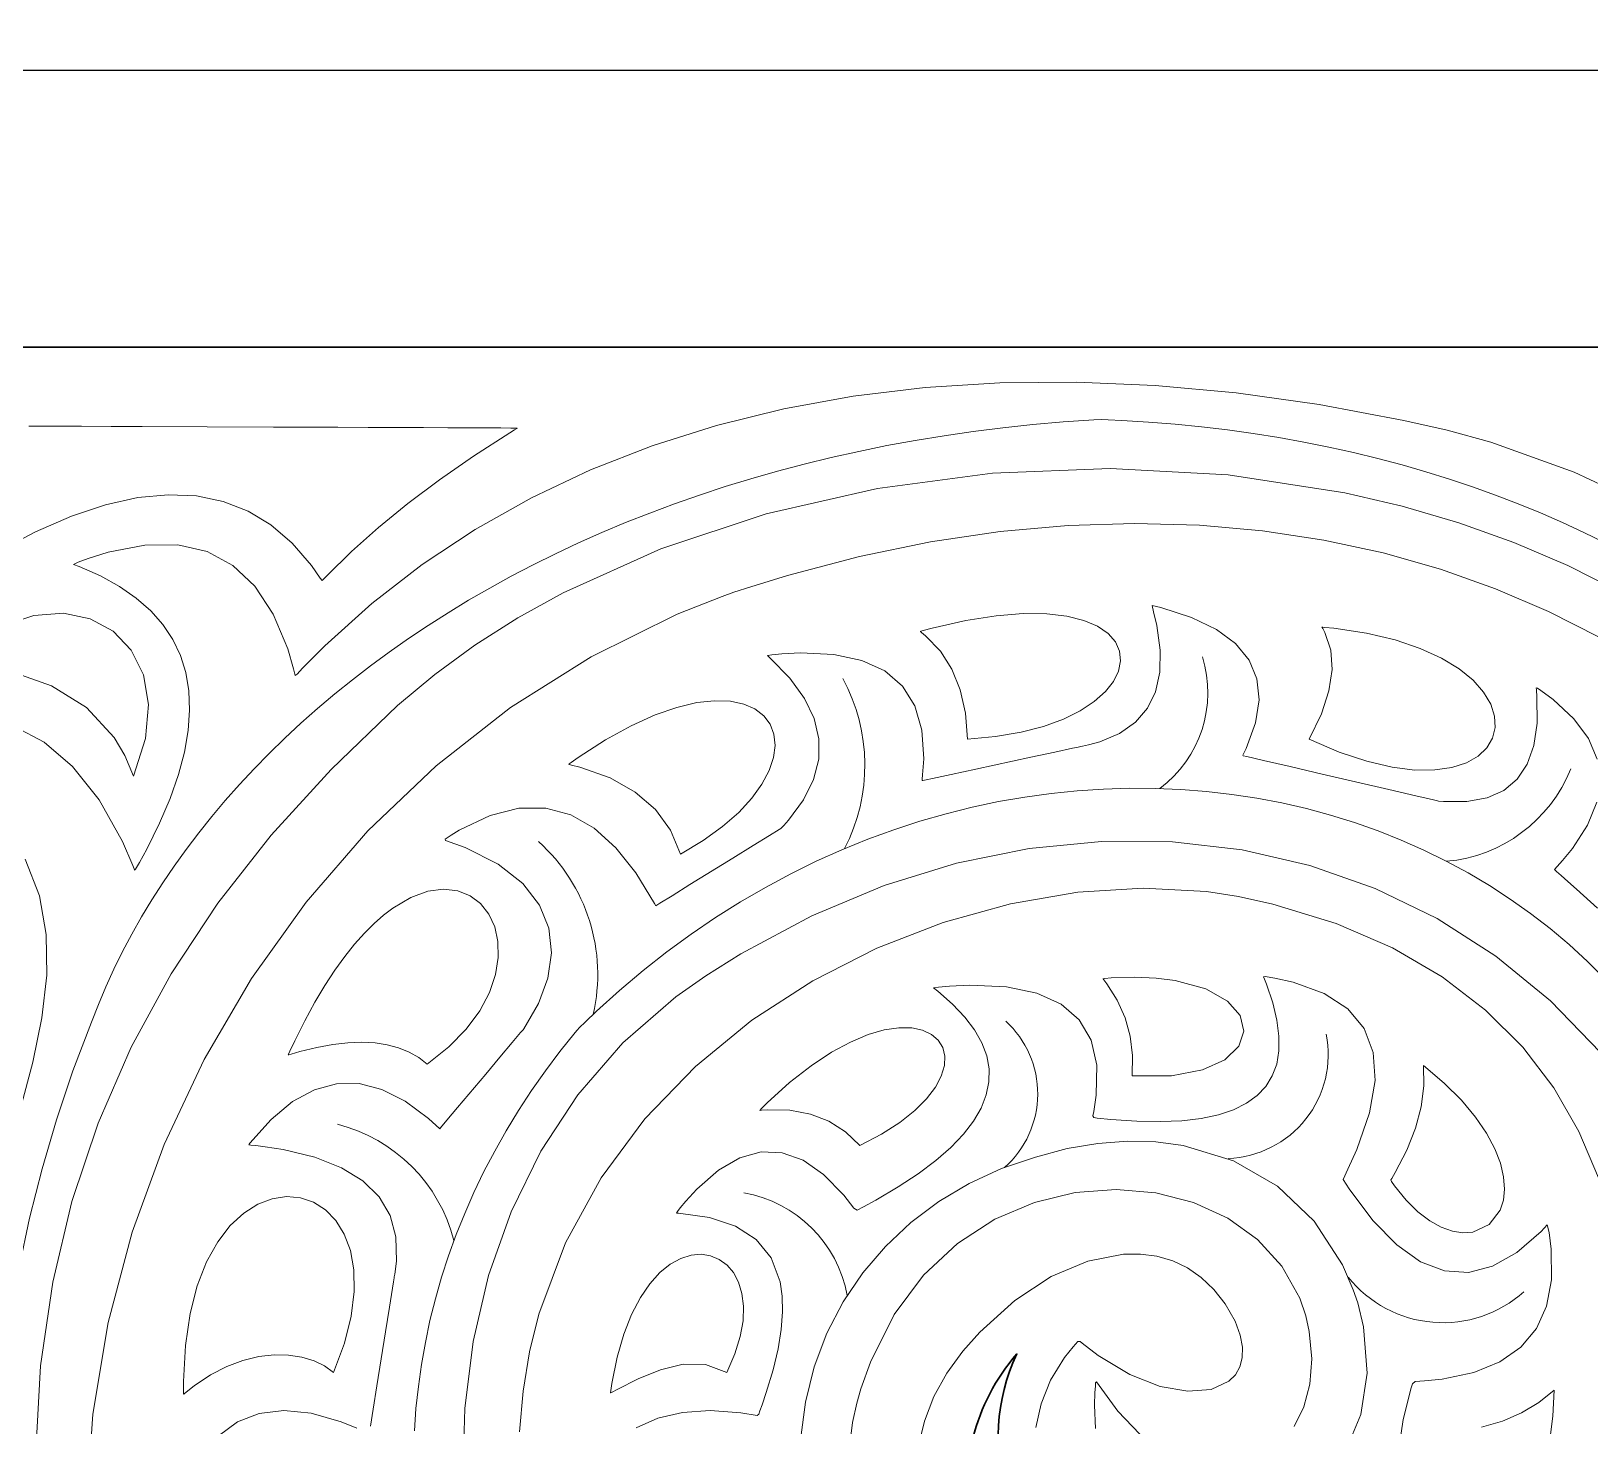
# Model space of a CAD drawing. Header units: inches. Extents: x 249 to 1192, y -18 to 440.
# Drawn here: x 614.044 to 614.608, y 261.748 to 262.252 of the extents above; entities that cross this region are included whole.
import ezdxf

# ---------------------------------------------------------------- set-up
doc = ezdxf.new("R2010")
doc.units = ezdxf.units.IN
doc.header["$MEASUREMENT"] = 0
doc.layers.add('KACA', color=141, linetype='Continuous', lineweight=30)
doc.layers.add('KOLOM', color=5, linetype='Continuous')

# ---------------------------------------------------------------- blocks, each defined once
blk = doc.blocks.new('GORGA')
blk.add_lwpolyline([(366.59218, 151.19092), (367.59218, 151.19092), (367.59218, 149.19092), (366.59218, 149.19092)], close=True)
blk.add_lwpolyline([(366.59218, 151.19092), (367.59218, 151.19092), (367.59218, 149.19092), (366.59218, 149.19092)], close=True)
at = {"lineweight": 9}
for points in [[(367.13551, 150.79312), (367.13327, 150.8024), (367.12984, 150.81133), (367.12521, 150.81982), (367.11938, 150.82776), (367.11329, 150.83457), (367.10058, 150.84606), (367.08742, 150.85471), (367.0742, 150.86035), (367.06131, 150.86286), (367.05511, 150.86289), (367.04914, 150.86208), (367.04345, 150.86041), (367.03809, 150.85787), (367.0331, 150.85444), (367.02854, 150.85009), (367.02445, 150.84482), (367.02089, 150.8386), (367.01901, 150.83357), (367.0182, 150.82924), (367.01827, 150.8254), (367.01915, 150.82206), (367.02078, 150.81922), (367.02309, 150.81692), (367.02953, 150.81395), (367.03797, 150.81328), (367.04793, 150.815), (367.05892, 150.81926), (367.07043, 150.82615), (367.07623, 150.83063), (367.07695, 150.83124), (367.07774, 150.83123), (367.07947, 150.82932), (367.08262, 150.82541), (367.08766, 150.81723), (367.09107, 150.80874), (367.09292, 150.8001)], [(366.96164, 150.79229), (366.96001, 150.80305), (366.95711, 150.81444), (366.95666, 150.81591), (366.95569, 150.81682), (366.9523, 150.81702), (366.94589, 150.81769), (366.93451, 150.82009), (366.92504, 150.82393), (366.9175, 150.82921), (366.91187, 150.83591), (366.90816, 150.84405), (366.90637, 150.85361), (366.9065, 150.86461), (366.90728, 150.87065), (366.90796, 150.87343), (366.91016, 150.87107), (366.91893, 150.86339), (366.92768, 150.85845), (366.9364, 150.85626), (366.9451, 150.85681), (366.95377, 150.86012), (366.96241, 150.86617), (366.97102, 150.87496), (366.97961, 150.88651), (366.98175, 150.88982), (366.98013, 150.89353), (366.97683, 150.90071), (366.97221, 150.91392), (366.97023, 150.92561), (366.97088, 150.93577), (366.97417, 150.9444), (366.9801, 150.95151), (366.98866, 150.9571), (366.99985, 150.96116), (367.00644, 150.96262), (367.00998, 150.96321), (367.01063, 150.96313), (367.01026, 150.96224), (367.00957, 150.96047), (367.00727, 150.95371), (367.00575, 150.94744), (367.005, 150.94167), (367.00503, 150.93639), (367.00583, 150.93161), (367.00741, 150.92732), (367.00976, 150.92352), (367.01289, 150.92022), (367.01679, 150.91741), (367.02146, 150.91509), (367.02692, 150.91327), (367.03314, 150.91194), (367.04014, 150.91111), (367.04792, 150.91077), (367.05647, 150.91092), (367.06579, 150.91157), (367.07075, 150.91208), (367.07202, 150.91223), (367.07233, 150.91281), (367.07201, 150.91438), (367.0711, 150.9204), (367.07094, 150.93116), (367.07301, 150.94022), (367.07731, 150.94759), (367.08384, 150.95326), (367.09259, 150.95723), (367.10358, 150.9595), (367.1168, 150.96007), (367.12425, 150.95972), (367.12818, 150.95939), (367.12996, 150.95912), (367.12849, 150.95795), (367.12314, 150.95329), (367.1187, 150.94861), (367.11515, 150.94393), (367.1125, 150.93924), (367.11076, 150.93455), (367.10991, 150.92984), (367.10996, 150.92513), (367.11091, 150.92041), (367.11276, 150.91568), (367.11551, 150.91094), (367.11916, 150.9062), (367.12371, 150.90145), (367.12915, 150.89669), (367.1355, 150.89192), (367.14274, 150.88714), (367.15089, 150.88236), (367.1553, 150.87996), (367.15759, 150.87877), (367.15878, 150.87953), (367.16242, 150.88418), (367.16978, 150.89168), (367.17722, 150.89678), (367.18474, 150.89949), (367.19235, 150.89979), (367.20004, 150.89769), (367.20781, 150.8932), (367.21567, 150.8863), (367.21963, 150.88196), (367.22162, 150.87956), (367.22261, 150.8783), (367.22303, 150.8777), (367.22228, 150.87765), (367.21111, 150.87607), (367.2017, 150.87298), (367.1942, 150.8682), (367.18877, 150.86156), (367.18553, 150.85287), (367.18478, 150.8477), (367.18464, 150.84196), (367.18513, 150.83562), (367.18626, 150.82866), (367.18805, 150.82105), (367.19051, 150.81278), (367.19201, 150.80839), (367.19282, 150.80613), (367.19324, 150.80498), (367.19385, 150.80452), (367.19976, 150.80546), (367.2108, 150.80625), (367.22078, 150.80561), (367.22971, 150.80352), (367.23758, 150.8)], [(366.88975, 150.98792), (366.89737, 150.9948), (366.90045, 150.99758), (366.90288, 150.99978), (366.90454, 151.00128), (366.90531, 151.00197), (366.90534, 151.002), (366.90437, 151.00303), (366.90239, 151.00522), (366.89883, 151.00956), (366.89333, 151.01804), (366.88999, 151.02626)], [(366.88981, 151.0419), (366.89296, 151.04933), (366.89827, 151.05649), (366.90574, 151.0634), (366.91029, 151.06675), (366.91151, 151.06758), (366.91191, 151.06763), (366.91184, 151.06697), (366.91164, 151.06439), (366.91161, 151.0549), (366.91279, 151.04677), (366.91519, 151.04), (366.91881, 151.03459), (366.92365, 151.03054), (366.9297, 151.02784), (366.93698, 151.02651), (366.94548, 151.02653), (366.94733, 151.0267), (366.94758, 151.02675), (366.94907, 151.0271), (366.95175, 151.02772), (366.95544, 151.02858), (366.96519, 151.03085), (366.98932, 151.03646), (367.00098, 151.03917), (367.01054, 151.0414), (367.01411, 151.04223), (367.01664, 151.04281), (367.01796, 151.04312), (367.01803, 151.04332), (367.01687, 151.04575), (367.0135, 151.05494), (367.0122, 151.06333), (367.01296, 151.07091), (367.01579, 151.07768), (367.02068, 151.08364), (367.02764, 151.0888), (367.03665, 151.09314), (367.04774, 151.09668), (367.05083, 151.09744), (367.05038, 151.09513), (367.04922, 151.09026), (367.04796, 151.08127), (367.0481, 151.07327), (367.04964, 151.06626), (367.05258, 151.06025), (367.05693, 151.05523), (367.06268, 151.0512), (367.06983, 151.04816), (367.07393, 151.04702), (367.07611, 151.04654), (367.07665, 151.04643), (367.07766, 151.04621), (367.07966, 151.04579), (367.08607, 151.04441), (367.09479, 151.04254), (367.11467, 151.03828), (367.12361, 151.03637), (367.1304, 151.03491), (367.13264, 151.03443), (367.13392, 151.03416), (367.13416, 151.03411), (367.13411, 151.03462), (367.13394, 151.03614), (367.13356, 151.04197), (367.13422, 151.0524), (367.13678, 151.06117), (367.14124, 151.06829), (367.14761, 151.07376), (367.15589, 151.07758), (367.16606, 151.07975), (367.17814, 151.08027), (367.1849, 151.0799), (367.18845, 151.07957), (367.19008, 151.07932), (367.18907, 151.07841), (367.18198, 151.07114), (367.17668, 151.06386), (367.17317, 151.05656), (367.17146, 151.04924), (367.17153, 151.0419), (367.17341, 151.03454), (367.17707, 151.02717), (367.18253, 151.01978), (367.18417, 151.01793), (367.18504, 151.017), (367.18523, 151.01681), (367.18585, 151.01642), (367.18939, 151.01423), (367.19526, 151.01061), (367.20259, 151.00608), (367.21812, 150.99648), (367.22457, 150.99249), (367.22898, 150.98976), (367.23015, 150.98904), (367.23043, 150.98887), (367.23048, 150.98883), (367.23092, 150.98963), (367.23768, 151.0007), (367.24496, 151.00982), (367.2528, 151.01685), (367.26124, 151.02168), (367.2703, 151.02415), (367.28002, 151.02414), (367.29044, 151.02152), (367.3016, 151.01614), (367.3045, 151.01436), (367.30597, 151.01339), (367.30671, 151.01289), (367.30656, 151.01249), (367.29942, 151.0099), (367.28752, 151.00388), (367.27864, 150.99688), (367.27259, 150.98909), (367.26918, 150.98068), (367.26823, 150.97182), (367.26954, 150.9627), (367.27294, 150.9535), (367.27823, 150.94438), (367.27853, 150.94402), (367.27939, 150.943), (367.28246, 150.93934), (367.28688, 150.9341), (367.29203, 150.92797), (367.30223, 150.91584), (367.30609, 150.91125), (367.30834, 150.90857), (367.30869, 150.90816), (367.3127, 150.91185), (367.32122, 150.91821), (367.3296, 150.92243), (367.33787, 150.92453), (367.34601, 150.92449), (367.35402, 150.92232), (367.36192, 150.91803), (367.36968, 150.9116), (367.37733, 150.90304), (367.3778, 150.90244), (367.377, 150.90232), (367.37525, 150.90213), (367.37184, 150.90171), (367.36537, 150.90068), (367.35385, 150.89789), (367.34422, 150.89411), (367.33647, 150.88933), (367.33061, 150.88357), (367.32664, 150.87683), (367.32456, 150.86909), (367.32436, 150.86036), (367.32497, 150.85563), (367.32515, 150.85465), (367.32516, 150.8546), (367.32521, 150.85429), (367.32543, 150.85289), (367.3258, 150.85057), (367.3269, 150.8437), (367.32832, 150.83479), (367.32989, 150.82493), (367.33144, 150.81521), (367.33279, 150.80673), (367.33377, 150.8006)], [(367.33861, 150.79988), (367.34439, 150.8022), (367.35524, 150.80529), (367.3651, 150.80631), (367.37399, 150.80527), (367.3819, 150.80217), (367.38883, 150.79701)], [(366.86984, 151.13241), (366.8982, 151.1457), (366.92837, 151.15647), (366.94412, 151.16082), (366.95979, 151.16434), (366.9905, 151.1701), (367.0205, 151.17432), (367.04979, 151.17704), (367.07831, 151.17826), (367.10605, 151.178), (367.13296, 151.17629), (367.15903, 151.17313), (367.18421, 151.16855), (367.20848, 151.16257), (367.23181, 151.1552), (367.25416, 151.14646), (367.27551, 151.13637), (367.29581, 151.12495), (367.31505, 151.11221), (367.33319, 151.09817), (367.3502, 151.08285), (367.35827, 151.07472), (367.36024, 151.07264), (367.36093, 151.0721), (367.36105, 151.07258), (367.36153, 151.07449), (367.36366, 151.08175), (367.36893, 151.09435), (367.37553, 151.10441), (367.38348, 151.11194), (367.39277, 151.11693), (367.40339, 151.11938), (367.41536, 151.1193), (367.42866, 151.11668), (367.43582, 151.11442), (367.43952, 151.11306), (367.44114, 151.11231), (367.43909, 151.11153), (367.4314, 151.10813), (367.42453, 151.10433), (367.41848, 151.10013), (367.41326, 151.09554), (367.40885, 151.09055), (367.40528, 151.08515), (367.40252, 151.07937), (367.40058, 151.07318), (367.39947, 151.06659), (367.39918, 151.05961), (367.39971, 151.05223), (367.40107, 151.04444), (367.40325, 151.03627), (367.40625, 151.02769), (367.41007, 151.01871), (367.41471, 151.00934), (367.41734, 151.0045), (367.41874, 151.00205), (367.41906, 151.00167), (367.41928, 151.00224), (367.41971, 151.00338), (367.4234, 151.01205), (367.4319, 151.02714), (367.44151, 151.03915), (367.45178, 151.04797), (367.46225, 151.05351)], [(367.45864, 151.00568), (367.45348, 150.99246), (367.45104, 150.97846), (367.45089, 150.96373), (367.45266, 150.9483), (367.45594, 150.93222), (367.46033, 150.91555)], [(367.13551, 150.79312), (367.13327, 150.8024), (367.12984, 150.81133), (367.12521, 150.81982), (367.11938, 150.82776), (367.11329, 150.83457), (367.10058, 150.84606), (367.08742, 150.85471), (367.0742, 150.86035), (367.06131, 150.86286), (367.05511, 150.86289), (367.04914, 150.86208), (367.04345, 150.86041), (367.03809, 150.85787), (367.0331, 150.85444), (367.02854, 150.85009), (367.02445, 150.84482), (367.02089, 150.8386), (367.01901, 150.83357), (367.0182, 150.82924), (367.01827, 150.8254), (367.01915, 150.82206), (367.02078, 150.81922), (367.02309, 150.81692), (367.02953, 150.81395), (367.03797, 150.81328), (367.04793, 150.815), (367.05892, 150.81926), (367.07043, 150.82615), (367.07623, 150.83063), (367.07695, 150.83124), (367.07774, 150.83123), (367.07947, 150.82932), (367.08262, 150.82541), (367.08766, 150.81723), (367.09107, 150.80874), (367.09292, 150.8001)], [(366.96164, 150.79229), (366.96001, 150.80305), (366.95711, 150.81444), (366.95666, 150.81591), (366.95569, 150.81682), (366.9523, 150.81702), (366.94589, 150.81769), (366.93451, 150.82009), (366.92504, 150.82393), (366.9175, 150.82921), (366.91187, 150.83591), (366.90816, 150.84405), (366.90637, 150.85361), (366.9065, 150.86461), (366.90728, 150.87065), (366.90796, 150.87343), (366.91016, 150.87107), (366.91893, 150.86339), (366.92768, 150.85845), (366.9364, 150.85626), (366.9451, 150.85681), (366.95377, 150.86012), (366.96241, 150.86617), (366.97102, 150.87496), (366.97961, 150.88651), (366.98175, 150.88982), (366.98013, 150.89353), (366.97683, 150.90071), (366.97221, 150.91392), (366.97023, 150.92561), (366.97088, 150.93577), (366.97417, 150.9444), (366.9801, 150.95151), (366.98866, 150.9571), (366.99985, 150.96116), (367.00644, 150.96262), (367.00998, 150.96321), (367.01063, 150.96313), (367.01026, 150.96224), (367.00957, 150.96047), (367.00727, 150.95371), (367.00575, 150.94744), (367.005, 150.94167), (367.00503, 150.93639), (367.00583, 150.93161), (367.00741, 150.92732), (367.00976, 150.92352), (367.01289, 150.92022), (367.01679, 150.91741), (367.02146, 150.91509), (367.02692, 150.91327), (367.03314, 150.91194), (367.04014, 150.91111), (367.04792, 150.91077), (367.05647, 150.91092), (367.06579, 150.91157), (367.07075, 150.91208), (367.07202, 150.91223), (367.07233, 150.91281), (367.07201, 150.91438), (367.0711, 150.9204), (367.07094, 150.93116), (367.07301, 150.94022), (367.07731, 150.94759), (367.08384, 150.95326), (367.09259, 150.95723), (367.10358, 150.9595), (367.1168, 150.96007), (367.12425, 150.95972), (367.12818, 150.95939), (367.12996, 150.95912), (367.12849, 150.95795), (367.12314, 150.95329), (367.1187, 150.94861), (367.11515, 150.94393), (367.1125, 150.93924), (367.11076, 150.93455), (367.10991, 150.92984), (367.10996, 150.92513), (367.11091, 150.92041), (367.11276, 150.91568), (367.11551, 150.91094), (367.11916, 150.9062), (367.12371, 150.90145), (367.12915, 150.89669), (367.1355, 150.89192), (367.14274, 150.88714), (367.15089, 150.88236), (367.1553, 150.87996), (367.15759, 150.87877), (367.15878, 150.87953), (367.16242, 150.88418), (367.16978, 150.89168), (367.17722, 150.89678), (367.18474, 150.89949), (367.19235, 150.89979), (367.20004, 150.89769), (367.20781, 150.8932), (367.21567, 150.8863), (367.21963, 150.88196), (367.22162, 150.87956), (367.22261, 150.8783), (367.22303, 150.8777), (367.22228, 150.87765), (367.21111, 150.87607), (367.2017, 150.87298), (367.1942, 150.8682), (367.18877, 150.86156), (367.18553, 150.85287), (367.18478, 150.8477), (367.18464, 150.84196), (367.18513, 150.83562), (367.18626, 150.82866), (367.18805, 150.82105), (367.19051, 150.81278), (367.19201, 150.80839), (367.19282, 150.80613), (367.19324, 150.80498), (367.19385, 150.80452), (367.19976, 150.80546), (367.2108, 150.80625), (367.22078, 150.80561), (367.22971, 150.80352), (367.23758, 150.8)], [(366.88975, 150.98792), (366.89737, 150.9948), (366.90045, 150.99758), (366.90288, 150.99978), (366.90454, 151.00128), (366.90531, 151.00197), (366.90534, 151.002), (366.90437, 151.00303), (366.90239, 151.00522), (366.89883, 151.00956), (366.89333, 151.01804), (366.88999, 151.02626)], [(366.88981, 151.0419), (366.89296, 151.04933), (366.89827, 151.05649), (366.90574, 151.0634), (366.91029, 151.06675), (366.91151, 151.06758), (366.91191, 151.06763), (366.91184, 151.06697), (366.91164, 151.06439), (366.91161, 151.0549), (366.91279, 151.04677), (366.91519, 151.04), (366.91881, 151.03459), (366.92365, 151.03054), (366.9297, 151.02784), (366.93698, 151.02651), (366.94548, 151.02653), (366.94733, 151.0267), (366.94758, 151.02675), (366.94907, 151.0271), (366.95175, 151.02772), (366.95544, 151.02858), (366.96519, 151.03085), (366.98932, 151.03646), (367.00098, 151.03917), (367.01054, 151.0414), (367.01411, 151.04223), (367.01664, 151.04281), (367.01796, 151.04312), (367.01803, 151.04332), (367.01687, 151.04575), (367.0135, 151.05494), (367.0122, 151.06333), (367.01296, 151.07091), (367.01579, 151.07768), (367.02068, 151.08364), (367.02764, 151.0888), (367.03665, 151.09314), (367.04774, 151.09668), (367.05083, 151.09744), (367.05038, 151.09513), (367.04922, 151.09026), (367.04796, 151.08127), (367.0481, 151.07327), (367.04964, 151.06626), (367.05258, 151.06025), (367.05693, 151.05523), (367.06268, 151.0512), (367.06983, 151.04816), (367.07393, 151.04702), (367.07611, 151.04654), (367.07665, 151.04643), (367.07766, 151.04621), (367.07966, 151.04579), (367.08607, 151.04441), (367.09479, 151.04254), (367.11467, 151.03828), (367.12361, 151.03637), (367.1304, 151.03491), (367.13264, 151.03443), (367.13392, 151.03416), (367.13416, 151.03411), (367.13411, 151.03462), (367.13394, 151.03614), (367.13356, 151.04197), (367.13422, 151.0524), (367.13678, 151.06117), (367.14124, 151.06829), (367.14761, 151.07376), (367.15589, 151.07758), (367.16606, 151.07975), (367.17814, 151.08027), (367.1849, 151.0799), (367.18845, 151.07957), (367.19008, 151.07932), (367.18907, 151.07841), (367.18198, 151.07114), (367.17668, 151.06386), (367.17317, 151.05656), (367.17146, 151.04924), (367.17153, 151.0419), (367.17341, 151.03454), (367.17707, 151.02717), (367.18253, 151.01978), (367.18417, 151.01793), (367.18504, 151.017), (367.18523, 151.01681), (367.18585, 151.01642), (367.18939, 151.01423), (367.19526, 151.01061), (367.20259, 151.00608), (367.21812, 150.99648), (367.22457, 150.99249), (367.22898, 150.98976), (367.23015, 150.98904), (367.23043, 150.98887), (367.23048, 150.98883), (367.23092, 150.98963), (367.23768, 151.0007), (367.24496, 151.00982), (367.2528, 151.01685), (367.26124, 151.02168), (367.2703, 151.02415), (367.28002, 151.02414), (367.29044, 151.02152), (367.3016, 151.01614), (367.3045, 151.01436), (367.30597, 151.01339), (367.30671, 151.01289), (367.30656, 151.01249), (367.29942, 151.0099), (367.28752, 151.00388), (367.27864, 150.99688), (367.27259, 150.98909), (367.26918, 150.98068), (367.26823, 150.97182), (367.26954, 150.9627), (367.27294, 150.9535), (367.27823, 150.94438), (367.27853, 150.94402), (367.27939, 150.943), (367.28246, 150.93934), (367.28688, 150.9341), (367.29203, 150.92797), (367.30223, 150.91584), (367.30609, 150.91125), (367.30834, 150.90857), (367.30869, 150.90816), (367.3127, 150.91185), (367.32122, 150.91821), (367.3296, 150.92243), (367.33787, 150.92453), (367.34601, 150.92449), (367.35402, 150.92232), (367.36192, 150.91803), (367.36968, 150.9116), (367.37733, 150.90304), (367.3778, 150.90244), (367.377, 150.90232), (367.37525, 150.90213), (367.37184, 150.90171), (367.36537, 150.90068), (367.35385, 150.89789), (367.34422, 150.89411), (367.33647, 150.88933), (367.33061, 150.88357), (367.32664, 150.87683), (367.32456, 150.86909), (367.32436, 150.86036), (367.32497, 150.85563), (367.32515, 150.85465), (367.32516, 150.8546), (367.32521, 150.85429), (367.32543, 150.85289), (367.3258, 150.85057), (367.3269, 150.8437), (367.32832, 150.83479), (367.32989, 150.82493), (367.33144, 150.81521), (367.33279, 150.80673), (367.33377, 150.8006)], [(367.33861, 150.79988), (367.34439, 150.8022), (367.35524, 150.80529), (367.3651, 150.80631), (367.37399, 150.80527), (367.3819, 150.80217), (367.38883, 150.79701)], [(366.86984, 151.13241), (366.8982, 151.1457), (366.92837, 151.15647), (366.94412, 151.16082), (366.95979, 151.16434), (366.9905, 151.1701), (367.0205, 151.17432), (367.04979, 151.17704), (367.07831, 151.17826), (367.10605, 151.178), (367.13296, 151.17629), (367.15903, 151.17313), (367.18421, 151.16855), (367.20848, 151.16257), (367.23181, 151.1552), (367.25416, 151.14646), (367.27551, 151.13637), (367.29581, 151.12495), (367.31505, 151.11221), (367.33319, 151.09817), (367.3502, 151.08285), (367.35827, 151.07472), (367.36024, 151.07264), (367.36093, 151.0721), (367.36105, 151.07258), (367.36153, 151.07449), (367.36366, 151.08175), (367.36893, 151.09435), (367.37553, 151.10441), (367.38348, 151.11194), (367.39277, 151.11693), (367.40339, 151.11938), (367.41536, 151.1193), (367.42866, 151.11668), (367.43582, 151.11442), (367.43952, 151.11306), (367.44114, 151.11231), (367.43909, 151.11153), (367.4314, 151.10813), (367.42453, 151.10433), (367.41848, 151.10013), (367.41326, 151.09554), (367.40885, 151.09055), (367.40528, 151.08515), (367.40252, 151.07937), (367.40058, 151.07318), (367.39947, 151.06659), (367.39918, 151.05961), (367.39971, 151.05223), (367.40107, 151.04444), (367.40325, 151.03627), (367.40625, 151.02769), (367.41007, 151.01871), (367.41471, 151.00934), (367.41734, 151.0045), (367.41874, 151.00205), (367.41906, 151.00167), (367.41928, 151.00224), (367.41971, 151.00338), (367.4234, 151.01205), (367.4319, 151.02714), (367.44151, 151.03915), (367.45178, 151.04797), (367.46225, 151.05351)], [(367.45864, 151.00568), (367.45348, 150.99246), (367.45104, 150.97846), (367.45089, 150.96373), (367.45266, 150.9483), (367.45594, 150.93222), (367.46033, 150.91555)], [(367.4347, 150.94673), (367.43219, 150.95317), (367.42947, 150.95958), (367.42654, 150.96595), (367.42341, 150.97227), (367.42008, 150.97856), (367.41654, 150.9848), (367.41281, 150.99099), (367.40887, 150.99713), (367.40474, 151.00321), (367.40041, 151.00923), (367.39589, 151.01519), (367.39117, 151.02108), (367.38626, 151.0269), (367.38116, 151.03265), (367.37587, 151.03833), (367.37039, 151.04392), (367.36473, 151.04944), (367.35889, 151.05487), (367.35286, 151.06021), (367.34664, 151.06545), (367.34025, 151.0706), (367.33368, 151.07566), (367.32693, 151.08061), (367.32001, 151.08546), (367.31291, 151.09019), (367.30564, 151.09482), (367.2982, 151.09933), (367.29059, 151.10372), (367.28281, 151.10799), (367.27486, 151.11214), (367.26675, 151.11616), (367.25847, 151.12004), (367.25003, 151.1238), (367.24143, 151.12741), (367.23266, 151.13088), (367.22374, 151.13421), (367.21467, 151.13739), (367.20544, 151.14042), (367.19605, 151.1433), (367.18651, 151.14601), (367.17682, 151.14857), (367.16698, 151.15096), (367.157, 151.15319), (367.14686, 151.15525), (367.13658, 151.15713), (367.12616, 151.15883), (367.1156, 151.16036), (367.10489, 151.1617), (367.09404, 151.16285), (367.08306, 151.16381), (367.07194, 151.16458), (367.06921, 151.16469), (367.06676, 151.1646), (367.06188, 151.16437), (367.05219, 151.16378), (367.04258, 151.16302), (367.03307, 151.16208), (367.02365, 151.16096), (367.01432, 151.15967), (367.00509, 151.1582), (366.99596, 151.15656), (366.98693, 151.15475), (366.978, 151.15277), (366.96917, 151.15062), (366.96045, 151.1483), (366.95183, 151.14582), (366.94332, 151.14317), (366.93492, 151.14035), (366.92664, 151.13737), (366.91846, 151.13422), (366.9104, 151.13092), (366.90246, 151.12745), (366.89463, 151.12382), (366.88693, 151.12004)], [(367.31784, 150.79894), (367.31726, 150.80697), (367.3164, 150.81498), (367.31527, 150.82295), (367.31387, 150.8309), (367.31219, 150.8388), (367.31023, 150.84666), (367.308, 150.85448), (367.30549, 150.86224), (367.3027, 150.86995), (367.29964, 150.8776), (367.2963, 150.88518), (367.29269, 150.89269), (367.28879, 150.90014), (367.28462, 150.9075), (367.28018, 150.91478), (367.27545, 150.92198), (367.27045, 150.92909), (367.26517, 150.9361), (367.25962, 150.94301), (367.2589, 150.94387), (367.25807, 150.94478), (367.25602, 150.94677), (367.25191, 150.95069), (367.24357, 150.95823), (367.23508, 150.96539), (367.22646, 150.97216), (367.21772, 150.97856), (367.20886, 150.98458), (367.19989, 150.99022), (367.19083, 150.99549), (367.18168, 151.00039), (367.17245, 151.00492), (367.16315, 151.00908), (367.1538, 151.01288), (367.14439, 151.01632), (367.13495, 151.0194), (367.12548, 151.02212), (367.11599, 151.02449), (367.10648, 151.0265), (367.09698, 151.02816), (367.08748, 151.02948), (367.078, 151.03045), (367.06855, 151.03107), (367.05914, 151.03136), (367.04977, 151.0313), (367.04046, 151.03091), (367.03122, 151.03018), (367.02205, 151.02912), (367.01296, 151.02773), (367.00397, 151.02601), (366.99509, 151.02396), (366.98631, 151.02159), (366.97766, 151.0189), (366.96915, 151.01589), (366.96077, 151.01256), (366.95255, 151.00892), (366.94448, 151.00496), (366.93659, 151.0007), (366.92888, 150.99613), (366.92136, 150.99125), (366.91404, 150.98606), (366.90692, 150.98058), (366.90003, 150.9748), (366.89336, 150.96872), (366.88693, 150.96234)], [(367.4347, 150.94673), (367.43219, 150.95317), (367.42947, 150.95958), (367.42654, 150.96595), (367.42341, 150.97227), (367.42008, 150.97856), (367.41654, 150.9848), (367.41281, 150.99099), (367.40887, 150.99713), (367.40474, 151.00321), (367.40041, 151.00923), (367.39589, 151.01519), (367.39117, 151.02108), (367.38626, 151.0269), (367.38116, 151.03265), (367.37587, 151.03833), (367.37039, 151.04392), (367.36473, 151.04944), (367.35889, 151.05487), (367.35286, 151.06021), (367.34664, 151.06545), (367.34025, 151.0706), (367.33368, 151.07566), (367.32693, 151.08061), (367.32001, 151.08546), (367.31291, 151.09019), (367.30564, 151.09482), (367.2982, 151.09933), (367.29059, 151.10372), (367.28281, 151.10799), (367.27486, 151.11214), (367.26675, 151.11616), (367.25847, 151.12004), (367.25003, 151.1238), (367.24143, 151.12741), (367.23266, 151.13088), (367.22374, 151.13421), (367.21467, 151.13739), (367.20544, 151.14042), (367.19605, 151.1433), (367.18651, 151.14601), (367.17682, 151.14857), (367.16698, 151.15096), (367.157, 151.15319), (367.14686, 151.15525), (367.13658, 151.15713), (367.12616, 151.15883), (367.1156, 151.16036), (367.10489, 151.1617), (367.09404, 151.16285), (367.08306, 151.16381), (367.07194, 151.16458), (367.06921, 151.16469), (367.06676, 151.1646), (367.06188, 151.16437), (367.05219, 151.16378), (367.04258, 151.16302), (367.03307, 151.16208), (367.02365, 151.16096), (367.01432, 151.15967), (367.00509, 151.1582), (366.99596, 151.15656), (366.98693, 151.15475), (366.978, 151.15277), (366.96917, 151.15062), (366.96045, 151.1483), (366.95183, 151.14582), (366.94332, 151.14317), (366.93492, 151.14035), (366.92664, 151.13737), (366.91846, 151.13422), (366.9104, 151.13092), (366.90246, 151.12745), (366.89463, 151.12382), (366.88693, 151.12004)], [(367.31784, 150.79894), (367.31726, 150.80697), (367.3164, 150.81498), (367.31527, 150.82295), (367.31387, 150.8309), (367.31219, 150.8388), (367.31023, 150.84666), (367.308, 150.85448), (367.30549, 150.86224), (367.3027, 150.86995), (367.29964, 150.8776), (367.2963, 150.88518), (367.29269, 150.89269), (367.28879, 150.90014), (367.28462, 150.9075), (367.28018, 150.91478), (367.27545, 150.92198), (367.27045, 150.92909), (367.26517, 150.9361), (367.25962, 150.94301), (367.2589, 150.94387), (367.25807, 150.94478), (367.25602, 150.94677), (367.25191, 150.95069), (367.24357, 150.95823), (367.23508, 150.96539), (367.22646, 150.97216), (367.21772, 150.97856), (367.20886, 150.98458), (367.19989, 150.99022), (367.19083, 150.99549), (367.18168, 151.00039), (367.17245, 151.00492), (367.16315, 151.00908), (367.1538, 151.01288), (367.14439, 151.01632), (367.13495, 151.0194), (367.12548, 151.02212), (367.11599, 151.02449), (367.10648, 151.0265), (367.09698, 151.02816), (367.08748, 151.02948), (367.078, 151.03045), (367.06855, 151.03107), (367.05914, 151.03136), (367.04977, 151.0313), (367.04046, 151.03091), (367.03122, 151.03018), (367.02205, 151.02912), (367.01296, 151.02773), (367.00397, 151.02601), (366.99509, 151.02396), (366.98631, 151.02159), (366.97766, 151.0189), (366.96915, 151.01589), (366.96077, 151.01256), (366.95255, 151.00892), (366.94448, 151.00496), (366.93659, 151.0007), (366.92888, 150.99613), (366.92136, 150.99125), (366.91404, 150.98606), (366.90692, 150.98058), (366.90003, 150.9748), (366.89336, 150.96872), (366.88693, 150.96234)], [(367.46857, 151.11698), (367.45491, 151.12413), (367.44192, 151.12976), (367.4296, 151.13386), (367.41795, 151.13645), (367.40697, 151.13751), (367.39666, 151.13705), (367.38701, 151.13508), (367.37804, 151.13158), (367.36973, 151.12656), (367.36209, 151.12002), (367.35512, 151.11196), (367.35189, 151.10736), (367.35116, 151.10651), (367.35063, 151.10706), (367.34957, 151.10816), (367.34059, 151.11694), (367.33078, 151.12565), (367.32016, 151.13431), (367.30871, 151.1429), (367.29644, 151.15144), (367.28335, 151.15992), (367.28165, 151.16097), (367.2808, 151.1615), (367.28064, 151.16161), (367.28096, 151.16161), (367.28293, 151.16162), (367.28655, 151.16163), (367.29166, 151.16165), (367.29813, 151.16168), (367.30579, 151.16171), (367.31452, 151.16175), (367.32415, 151.16178), (367.33455, 151.16183), (367.34556, 151.16187), (367.36885, 151.16197), (367.39284, 151.16207), (367.41636, 151.16216), (367.42758, 151.16221), (367.43824, 151.16225), (367.4482, 151.16229), (367.45731, 151.16233)], [(367.46857, 151.11698), (367.45491, 151.12413), (367.44192, 151.12976), (367.4296, 151.13386), (367.41795, 151.13645), (367.40697, 151.13751), (367.39666, 151.13705), (367.38701, 151.13508), (367.37804, 151.13158), (367.36973, 151.12656), (367.36209, 151.12002), (367.35512, 151.11196), (367.35189, 151.10736), (367.35116, 151.10651), (367.35063, 151.10706), (367.34957, 151.10816), (367.34059, 151.11694), (367.33078, 151.12565), (367.32016, 151.13431), (367.30871, 151.1429), (367.29644, 151.15144), (367.28335, 151.15992), (367.28165, 151.16097), (367.2808, 151.1615), (367.28064, 151.16161), (367.28096, 151.16161), (367.28293, 151.16162), (367.28655, 151.16163), (367.29166, 151.16165), (367.29813, 151.16168), (367.30579, 151.16171), (367.31452, 151.16175), (367.32415, 151.16178), (367.33455, 151.16183), (367.34556, 151.16187), (367.36885, 151.16197), (367.39284, 151.16207), (367.41636, 151.16216), (367.42758, 151.16221), (367.43824, 151.16225), (367.4482, 151.16229), (367.45731, 151.16233)], [(367.45485, 150.79142), (367.45307, 150.82251), (367.4487, 150.85268), (367.44176, 150.88194), (367.43228, 150.91027), (367.42031, 150.93769), (367.40586, 150.96419), (367.38897, 150.98977), (367.36967, 151.01443), (367.34799, 151.03818), (367.32391, 151.06128), (367.31048, 151.07254), (367.29596, 151.0831), (367.28044, 151.09294), (367.26399, 151.10204), (367.22863, 151.11792), (367.19053, 151.13054), (367.15032, 151.13972), (367.10864, 151.14527), (367.06613, 151.14699), (367.02342, 151.1447), (366.98116, 151.13821), (366.96039, 151.13334), (366.93997, 151.12734), (366.91999, 151.1202), (366.90051, 151.11189), (366.88162, 151.10239)], [(367.30033, 150.78247), (367.29964, 150.80697), (367.29656, 150.83129), (367.291, 150.85512), (367.28288, 150.87814), (367.27213, 150.90004), (367.25865, 150.92052), (367.24238, 150.93925), (367.22323, 150.95593), (367.21235, 150.96354), (367.1997, 150.97148), (367.17399, 150.98521), (367.14791, 150.99612), (367.12163, 151.00422), (367.09535, 151.00954), (367.06924, 151.0121), (367.04349, 151.01191), (367.01828, 151.00901), (366.99379, 151.00341), (366.97022, 150.99514), (366.94774, 150.98421), (366.92654, 150.97065), (366.9068, 150.95449), (366.8887, 150.93573)], [(367.1781, 150.79574), (367.17636, 150.80927), (367.17314, 150.82212), (367.16855, 150.83425), (367.16266, 150.84558), (367.15557, 150.85606), (367.14739, 150.86564), (367.13819, 150.87426), (367.12807, 150.88186), (367.11713, 150.88838), (367.10545, 150.89378), (367.09314, 150.89798), (367.08161, 150.901), (367.07054, 150.90289), (367.05982, 150.90369), (367.04951, 150.90342), (367.03965, 150.90214), (367.02143, 150.89662), (367.00552, 150.88741), (366.99226, 150.87476), (366.982, 150.85896), (366.97811, 150.84995), (366.97649, 150.84519), (366.97442, 150.8366), (366.97311, 150.81982), (366.97542, 150.80484), (366.98076, 150.7918)], [(367.07137, 150.79976), (367.07176, 150.8082), (367.07161, 150.81275), (367.07144, 150.81511), (367.07133, 150.81632), (367.07106, 150.81665), (367.06335, 150.80601), (367.05533, 150.79771)], [(366.99949, 150.80047), (366.996, 150.80758), (366.99382, 150.81578), (366.99312, 150.82493), (366.99407, 150.83492), (366.99529, 150.84048), (366.99749, 150.84694), (367.00392, 150.8585), (367.01275, 150.86818), (367.02356, 150.87589), (367.03597, 150.88153), (367.04956, 150.88502), (367.06394, 150.88625), (367.07871, 150.88513), (367.09345, 150.88157), (367.10778, 150.87547), (367.12128, 150.86674), (367.13357, 150.85529), (367.14423, 150.84102), (367.15286, 150.82384), (367.15629, 150.81413), (367.15776, 150.80899), (367.1593, 150.80199), (367.16108, 150.78733)], [(366.88944, 150.89046), (366.89649, 150.90719), (366.9056, 150.92297), (366.91682, 150.93767), (366.93023, 150.95111), (366.94591, 150.96317), (366.96393, 150.97367), (366.98436, 150.98248), (367.00728, 150.98945), (367.01969, 150.99219), (367.03127, 150.99401), (367.05408, 150.99523), (367.07783, 150.99375), (367.10209, 150.9896), (367.12645, 150.98284), (367.15045, 150.97353), (367.17368, 150.96171), (367.19571, 150.94744), (367.2161, 150.93076), (367.23443, 150.91175), (367.25027, 150.89044), (367.26319, 150.86689), (367.27275, 150.84115), (367.27614, 150.82747), (367.27853, 150.81327), (367.27986, 150.79855)], [(366.88916, 151.08597), (366.90749, 151.09529), (366.92665, 151.1035), (366.94661, 151.11057), (366.96734, 151.11645), (366.9888, 151.12109), (367.01095, 151.12445), (367.03378, 151.12649), (367.05724, 151.12715), (367.08129, 151.12639), (367.10592, 151.12418), (367.13108, 151.12045), (367.15673, 151.11517), (367.18286, 151.1083), (367.19608, 151.10424), (367.20228, 151.1022), (367.20643, 151.10072), (367.22275, 151.09426), (367.25392, 151.07891), (367.28305, 151.06056), (367.31001, 151.03946), (367.3347, 151.0159), (367.35699, 150.99015), (367.37678, 150.96249), (367.39395, 150.93319), (367.40839, 150.90251), (367.41997, 150.87074), (367.42859, 150.83815), (367.43413, 150.80502), (367.43647, 150.77161)], [(367.45485, 150.79142), (367.45307, 150.82251), (367.4487, 150.85268), (367.44176, 150.88194), (367.43228, 150.91027), (367.42031, 150.93769), (367.40586, 150.96419), (367.38897, 150.98977), (367.36967, 151.01443), (367.34799, 151.03818), (367.32391, 151.06128), (367.31048, 151.07254), (367.29596, 151.0831), (367.28044, 151.09294), (367.26399, 151.10204), (367.22863, 151.11792), (367.19053, 151.13054), (367.15032, 151.13972), (367.10864, 151.14527), (367.06613, 151.14699), (367.02342, 151.1447), (366.98116, 151.13821), (366.96039, 151.13334), (366.93997, 151.12734), (366.91999, 151.1202), (366.90051, 151.11189), (366.88162, 151.10239)], [(367.30033, 150.78247), (367.29964, 150.80697), (367.29656, 150.83129), (367.291, 150.85512), (367.28288, 150.87814), (367.27213, 150.90004), (367.25865, 150.92052), (367.24238, 150.93925), (367.22323, 150.95593), (367.21235, 150.96354), (367.1997, 150.97148), (367.17399, 150.98521), (367.14791, 150.99612), (367.12163, 151.00422), (367.09535, 151.00954), (367.06924, 151.0121), (367.04349, 151.01191), (367.01828, 151.00901), (366.99379, 151.00341), (366.97022, 150.99514), (366.94774, 150.98421), (366.92654, 150.97065), (366.9068, 150.95449), (366.8887, 150.93573)], [(367.1781, 150.79574), (367.17636, 150.80927), (367.17314, 150.82212), (367.16855, 150.83425), (367.16266, 150.84558), (367.15557, 150.85606), (367.14739, 150.86564), (367.13819, 150.87426), (367.12807, 150.88186), (367.11713, 150.88838), (367.10545, 150.89378), (367.09314, 150.89798), (367.08161, 150.901), (367.07054, 150.90289), (367.05982, 150.90369), (367.04951, 150.90342), (367.03965, 150.90214), (367.02143, 150.89662), (367.00552, 150.88741), (366.99226, 150.87476), (366.982, 150.85896), (366.97811, 150.84995), (366.97649, 150.84519), (366.97442, 150.8366), (366.97311, 150.81982), (366.97542, 150.80484), (366.98076, 150.7918)], [(367.07137, 150.79976), (367.07176, 150.8082), (367.07161, 150.81275), (367.07144, 150.81511), (367.07133, 150.81632), (367.07106, 150.81665), (367.06335, 150.80601), (367.05533, 150.79771)], [(366.99949, 150.80047), (366.996, 150.80758), (366.99382, 150.81578), (366.99312, 150.82493), (366.99407, 150.83492), (366.99529, 150.84048), (366.99749, 150.84694), (367.00392, 150.8585), (367.01275, 150.86818), (367.02356, 150.87589), (367.03597, 150.88153), (367.04956, 150.88502), (367.06394, 150.88625), (367.07871, 150.88513), (367.09345, 150.88157), (367.10778, 150.87547), (367.12128, 150.86674), (367.13357, 150.85529), (367.14423, 150.84102), (367.15286, 150.82384), (367.15629, 150.81413), (367.15776, 150.80899), (367.1593, 150.80199), (367.16108, 150.78733)], [(366.88944, 150.89046), (366.89649, 150.90719), (366.9056, 150.92297), (366.91682, 150.93767), (366.93023, 150.95111), (366.94591, 150.96317), (366.96393, 150.97367), (366.98436, 150.98248), (367.00728, 150.98945), (367.01969, 150.99219), (367.03127, 150.99401), (367.05408, 150.99523), (367.07783, 150.99375), (367.10209, 150.9896), (367.12645, 150.98284), (367.15045, 150.97353), (367.17368, 150.96171), (367.19571, 150.94744), (367.2161, 150.93076), (367.23443, 150.91175), (367.25027, 150.89044), (367.26319, 150.86689), (367.27275, 150.84115), (367.27614, 150.82747), (367.27853, 150.81327), (367.27986, 150.79855)], [(366.88916, 151.08597), (366.90749, 151.09529), (366.92665, 151.1035), (366.94661, 151.11057), (366.96734, 151.11645), (366.9888, 151.12109), (367.01095, 151.12445), (367.03378, 151.12649), (367.05724, 151.12715), (367.08129, 151.12639), (367.10592, 151.12418), (367.13108, 151.12045), (367.15673, 151.11517), (367.18286, 151.1083), (367.19608, 151.10424), (367.20228, 151.1022), (367.20643, 151.10072), (367.22275, 151.09426), (367.25392, 151.07891), (367.28305, 151.06056), (367.31001, 151.03946), (367.3347, 151.0159), (367.35699, 150.99015), (367.37678, 150.96249), (367.39395, 150.93319), (367.40839, 150.90251), (367.41997, 150.87074), (367.42859, 150.83815), (367.43413, 150.80502), (367.43647, 150.77161)], [(367.469, 150.78709), (367.468, 150.80467), (367.46631, 150.82237), (367.46393, 150.84015), (367.46085, 150.85798), (367.45706, 150.87583), (367.45256, 150.89366), (367.44734, 150.91145), (367.44138, 150.92915), (367.4347, 150.94673)], [(367.469, 150.78709), (367.468, 150.80467), (367.46631, 150.82237), (367.46393, 150.84015), (367.46085, 150.85798), (367.45706, 150.87583), (367.45256, 150.89366), (367.44734, 150.91145), (367.44138, 150.92915), (367.4347, 150.94673)], [(366.9317, 150.80023), (366.92412, 150.8025), (366.91721, 150.80548), (366.91099, 150.80918), (366.90544, 150.8136), (366.90544, 150.8136), (366.90587, 150.80425), (366.90702, 150.79572)], [(366.9317, 150.80023), (366.92412, 150.8025), (366.91721, 150.80548), (366.91099, 150.80918), (366.90544, 150.8136), (366.90544, 150.8136), (366.90587, 150.80425), (366.90702, 150.79572)]]:
    blk.add_lwpolyline(points, dxfattribs=at)
for points in [[(367.11769, 151.04914), (367.10751, 151.05002), (367.09833, 151.05158), (367.09015, 151.05371), (367.083, 151.05634), (367.07689, 151.05937), (367.07183, 151.06272), (367.06782, 151.06628), (367.0649, 151.06998), (367.06306, 151.07372), (367.06232, 151.07741), (367.06269, 151.08097), (367.0642, 151.0843), (367.06684, 151.08731), (367.07063, 151.08992), (367.07559, 151.09203), (367.08173, 151.09356), (367.08905, 151.09441), (367.09758, 151.09449), (367.10733, 151.09372), (367.11831, 151.092), (367.13053, 151.08925), (367.13378, 151.08839), (367.13461, 151.08817), (367.13485, 151.08807), (367.13475, 151.08799), (367.13436, 151.08769), (367.13285, 151.08644), (367.12752, 151.08087), (367.12334, 151.07436), (367.12031, 151.0669), (367.11843, 151.05849), (367.11769, 151.04914)], [(367.11769, 151.04914), (367.10751, 151.05002), (367.09833, 151.05158), (367.09015, 151.05371), (367.083, 151.05634), (367.07689, 151.05937), (367.07183, 151.06272), (367.06782, 151.06628), (367.0649, 151.06998), (367.06306, 151.07372), (367.06232, 151.07741), (367.06269, 151.08097), (367.0642, 151.0843), (367.06684, 151.08731), (367.07063, 151.08992), (367.07559, 151.09203), (367.08173, 151.09356), (367.08905, 151.09441), (367.09758, 151.09449), (367.10733, 151.09372), (367.11831, 151.092), (367.13053, 151.08925), (367.13378, 151.08839), (367.13461, 151.08817), (367.13485, 151.08807), (367.13475, 151.08799), (367.13436, 151.08769), (367.13285, 151.08644), (367.12752, 151.08087), (367.12334, 151.07436), (367.12031, 151.0669), (367.11843, 151.05849), (367.11769, 151.04914)], [(367.41952, 151.03577), (367.41511, 151.04939), (367.41404, 151.06168), (367.4159, 151.07239), (367.4203, 151.08128), (367.42685, 151.08812), (367.43516, 151.09265), (367.44484, 151.09465), (367.4555, 151.09386), (367.46675, 151.09004), (367.47818, 151.08297), (367.48385, 151.07813), (367.48525, 151.07678), (367.48536, 151.0763), (367.48429, 151.07627), (367.48004, 151.07602), (367.46379, 151.07352), (367.44911, 151.06844), (367.4365, 151.06058), (367.42647, 151.04975), (367.42258, 151.04317), (367.41952, 151.03577)], [(367.41952, 151.03577), (367.41511, 151.04939), (367.41404, 151.06168), (367.4159, 151.07239), (367.4203, 151.08128), (367.42685, 151.08812), (367.43516, 151.09265), (367.44484, 151.09465), (367.4555, 151.09386), (367.46675, 151.09004), (367.47818, 151.08297), (367.48385, 151.07813), (367.48525, 151.07678), (367.48536, 151.0763), (367.48429, 151.07627), (367.48004, 151.07602), (367.46379, 151.07352), (367.44911, 151.06844), (367.4365, 151.06058), (367.42647, 151.04975), (367.42258, 151.04317), (367.41952, 151.03577)], [(366.99402, 151.04914), (366.98317, 151.04445), (366.97318, 151.04109), (366.96408, 151.03896), (366.95589, 151.03794), (366.94866, 151.03795), (366.9424, 151.03886), (366.93715, 151.04057), (366.93294, 151.04298), (366.92978, 151.04598), (366.92772, 151.04946), (366.92678, 151.05332), (366.92698, 151.05744), (366.92836, 151.06173), (366.93095, 151.06608), (366.93477, 151.07038), (366.93985, 151.07453), (366.94622, 151.07841), (366.95391, 151.08192), (366.96295, 151.08496), (366.97337, 151.08742), (366.98519, 151.0892), (366.98837, 151.08952), (366.98917, 151.08959), (366.98943, 151.08959), (366.98937, 151.0895), (366.98916, 151.08913), (366.98838, 151.08766), (366.98626, 151.08133), (366.98577, 151.07432), (366.9869, 151.06661), (366.98965, 151.05822), (366.99402, 151.04914)], [(366.99402, 151.04914), (366.98317, 151.04445), (366.97318, 151.04109), (366.96408, 151.03896), (366.95589, 151.03794), (366.94866, 151.03795), (366.9424, 151.03886), (366.93715, 151.04057), (366.93294, 151.04298), (366.92978, 151.04598), (366.92772, 151.04946), (366.92678, 151.05332), (366.92698, 151.05744), (366.92836, 151.06173), (366.93095, 151.06608), (366.93477, 151.07038), (366.93985, 151.07453), (366.94622, 151.07841), (366.95391, 151.08192), (366.96295, 151.08496), (366.97337, 151.08742), (366.98519, 151.0892), (366.98837, 151.08952), (366.98917, 151.08959), (366.98943, 151.08959), (366.98937, 151.0895), (366.98916, 151.08913), (366.98838, 151.08766), (366.98626, 151.08133), (366.98577, 151.07432), (366.9869, 151.06661), (366.98965, 151.05822), (366.99402, 151.04914)], [(367.22153, 151.00754), (367.21335, 151.01243), (367.20633, 151.01747), (367.20047, 151.0226), (367.19572, 151.02774), (367.19207, 151.03281), (367.18947, 151.03774), (367.18791, 151.04245), (367.18735, 151.04686), (367.18777, 151.0509), (367.18914, 151.05449), (367.19143, 151.05755), (367.1946, 151.06001), (367.19864, 151.06179), (367.20351, 151.06282), (367.20919, 151.06301), (367.21564, 151.0623), (367.22285, 151.0606), (367.23077, 151.05784), (367.23938, 151.05394), (367.24866, 151.04882), (367.25857, 151.04242), (367.26114, 151.04061), (367.26179, 151.04014), (367.26194, 151.03997), (367.26175, 151.03993), (367.26098, 151.03974), (367.25796, 151.03895), (367.24703, 151.03506), (367.23792, 151.02997), (367.23064, 151.02369), (367.22517, 151.01621), (367.22153, 151.00754)], [(367.22153, 151.00754), (367.21335, 151.01243), (367.20633, 151.01747), (367.20047, 151.0226), (367.19572, 151.02774), (367.19207, 151.03281), (367.18947, 151.03774), (367.18791, 151.04245), (367.18735, 151.04686), (367.18777, 151.0509), (367.18914, 151.05449), (367.19143, 151.05755), (367.1946, 151.06001), (367.19864, 151.06179), (367.20351, 151.06282), (367.20919, 151.06301), (367.21564, 151.0623), (367.22285, 151.0606), (367.23077, 151.05784), (367.23938, 151.05394), (367.24866, 151.04882), (367.25857, 151.04242), (367.26114, 151.04061), (367.26179, 151.04014), (367.26194, 151.03997), (367.26175, 151.03993), (367.26098, 151.03974), (367.25796, 151.03895), (367.24703, 151.03506), (367.23792, 151.02997), (367.23064, 151.02369), (367.22517, 151.01621), (367.22153, 151.00754)], [(367.31316, 150.93157), (367.30534, 150.93778), (367.29905, 150.94425), (367.2942, 150.95086), (367.29071, 150.95747), (367.28851, 150.96394), (367.28751, 150.97015), (367.28763, 150.97595), (367.28878, 150.98122), (367.2909, 150.98582), (367.29388, 150.98962), (367.29766, 150.99248), (367.30215, 150.99427), (367.30728, 150.99485), (367.31294, 150.9941), (367.31908, 150.99187), (367.3256, 150.98803), (367.32898, 150.98547), (367.33243, 150.98245), (367.33593, 150.97897), (367.33947, 150.975), (367.34305, 150.97053), (367.34666, 150.96554), (367.35028, 150.96001), (367.3539, 150.95393), (367.35752, 150.94728), (367.36112, 150.94005), (367.36292, 150.93621), (367.36336, 150.93522), (367.36349, 150.9349), (367.36344, 150.93491), (367.36324, 150.93497), (367.36244, 150.93522), (367.35926, 150.93613), (367.35317, 150.93762), (367.3474, 150.93868), (367.34197, 150.93931), (367.33686, 150.9395), (367.33209, 150.93926), (367.32764, 150.93859), (367.32353, 150.93748), (367.31974, 150.93595), (367.31629, 150.93398), (367.31316, 150.93157)], [(367.31316, 150.93157), (367.30534, 150.93778), (367.29905, 150.94425), (367.2942, 150.95086), (367.29071, 150.95747), (367.28851, 150.96394), (367.28751, 150.97015), (367.28763, 150.97595), (367.28878, 150.98122), (367.2909, 150.98582), (367.29388, 150.98962), (367.29766, 150.99248), (367.30215, 150.99427), (367.30728, 150.99485), (367.31294, 150.9941), (367.31908, 150.99187), (367.3256, 150.98803), (367.32898, 150.98547), (367.33243, 150.98245), (367.33593, 150.97897), (367.33947, 150.975), (367.34305, 150.97053), (367.34666, 150.96554), (367.35028, 150.96001), (367.3539, 150.95393), (367.35752, 150.94728), (367.36112, 150.94005), (367.36292, 150.93621), (367.36336, 150.93522), (367.36349, 150.9349), (367.36344, 150.93491), (367.36324, 150.93497), (367.36244, 150.93522), (367.35926, 150.93613), (367.35317, 150.93762), (367.3474, 150.93868), (367.34197, 150.93931), (367.33686, 150.9395), (367.33209, 150.93926), (367.32764, 150.93859), (367.32353, 150.93748), (367.31974, 150.93595), (367.31629, 150.93398), (367.31316, 150.93157)], [(367.0581, 150.92735), (367.0439, 150.92734), (367.03271, 150.92945), (367.02459, 150.93317), (367.01958, 150.93803), (367.01771, 150.94351), (367.01904, 150.94912), (367.02361, 150.95438), (367.03145, 150.95877), (367.04262, 150.9618), (367.04946, 150.96265), (367.05716, 150.96298), (367.0657, 150.96272), (367.06797, 150.96255), (367.06871, 150.96246), (367.06864, 150.96237), (367.06836, 150.96202), (367.06727, 150.96059), (367.0635, 150.95466), (367.0607, 150.94836), (367.05887, 150.94172), (367.058, 150.93471), (367.0581, 150.92735)], [(367.0581, 150.92735), (367.0439, 150.92734), (367.03271, 150.92945), (367.02459, 150.93317), (367.01958, 150.93803), (367.01771, 150.94351), (367.01904, 150.94912), (367.02361, 150.95438), (367.03145, 150.95877), (367.04262, 150.9618), (367.04946, 150.96265), (367.05716, 150.96298), (367.0657, 150.96272), (367.06797, 150.96255), (367.06871, 150.96246), (367.06864, 150.96237), (367.06836, 150.96202), (367.06727, 150.96059), (367.0635, 150.95466), (367.0607, 150.94836), (367.05887, 150.94172), (367.058, 150.93471), (367.0581, 150.92735)], [(367.15664, 150.90218), (367.1488, 150.90626), (367.14219, 150.91047), (367.13677, 150.91475), (367.13249, 150.91902), (367.12932, 150.92321), (367.12719, 150.92723), (367.12607, 150.93102), (367.12592, 150.9345), (367.12667, 150.9376), (367.12829, 150.94024), (367.13074, 150.94234), (367.13395, 150.94384), (367.1379, 150.94465), (367.14253, 150.94471), (367.1478, 150.94393), (367.15365, 150.94224), (367.16005, 150.93957), (367.16695, 150.93585), (367.1743, 150.93099), (367.18206, 150.92493), (367.19017, 150.91758), (367.19225, 150.91553), (367.1929, 150.91484), (367.19277, 150.91485), (367.19222, 150.9149), (367.19008, 150.91504), (367.18197, 150.91486), (367.17456, 150.91348), (367.16788, 150.91091), (367.1619, 150.90714), (367.15664, 150.90218)], [(367.15664, 150.90218), (367.1488, 150.90626), (367.14219, 150.91047), (367.13677, 150.91475), (367.13249, 150.91902), (367.12932, 150.92321), (367.12719, 150.92723), (367.12607, 150.93102), (367.12592, 150.9345), (367.12667, 150.9376), (367.12829, 150.94024), (367.13074, 150.94234), (367.13395, 150.94384), (367.1379, 150.94465), (367.14253, 150.94471), (367.1478, 150.94393), (367.15365, 150.94224), (367.16005, 150.93957), (367.16695, 150.93585), (367.1743, 150.93099), (367.18206, 150.92493), (367.19017, 150.91758), (367.19225, 150.91553), (367.1929, 150.91484), (367.19277, 150.91485), (367.19222, 150.9149), (367.19008, 150.91504), (367.18197, 150.91486), (367.17456, 150.91348), (367.16788, 150.91091), (367.1619, 150.90714), (367.15664, 150.90218)], [(366.95274, 150.93112), (366.94526, 150.92473), (366.939, 150.91848), (366.9339, 150.9124), (366.92988, 150.90654), (366.92689, 150.90096), (366.92486, 150.8957), (366.92371, 150.8908), (366.92338, 150.88632), (366.9238, 150.88231), (366.92492, 150.8788), (366.92893, 150.87352), (366.93488, 150.87084), (366.93842, 150.87061), (366.94224, 150.87117), (366.94627, 150.87257), (366.95046, 150.87487), (366.95473, 150.8781), (366.95901, 150.88232), (366.96324, 150.88758), (366.96428, 150.88906), (366.96452, 150.88974), (366.96421, 150.89026), (366.96298, 150.89233), (366.95875, 150.90047), (366.95562, 150.90842), (366.95357, 150.91618), (366.95261, 150.92374), (366.95274, 150.93112)], [(366.95274, 150.93112), (366.94526, 150.92473), (366.939, 150.91848), (366.9339, 150.9124), (366.92988, 150.90654), (366.92689, 150.90096), (366.92486, 150.8957), (366.92371, 150.8908), (366.92338, 150.88632), (366.9238, 150.88231), (366.92492, 150.8788), (366.92893, 150.87352), (366.93488, 150.87084), (366.93842, 150.87061), (366.94224, 150.87117), (366.94627, 150.87257), (366.95046, 150.87487), (366.95473, 150.8781), (366.95901, 150.88232), (366.96324, 150.88758), (366.96428, 150.88906), (366.96452, 150.88974), (366.96421, 150.89026), (366.96298, 150.89233), (366.95875, 150.90047), (366.95562, 150.90842), (366.95357, 150.91618), (366.95261, 150.92374), (366.95274, 150.93112)], [(367.34713, 150.8201), (367.34318, 150.83071), (367.34072, 150.84045), (367.33963, 150.84929), (367.33977, 150.85719), (367.34101, 150.86414), (367.34322, 150.87008), (367.34626, 150.87499), (367.34999, 150.87884), (367.3543, 150.88159), (367.35903, 150.88321), (367.36406, 150.88366), (367.36926, 150.88291), (367.37448, 150.88094), (367.37961, 150.87769), (367.38449, 150.87315), (367.38901, 150.86728), (367.39303, 150.86004), (367.3964, 150.8514), (367.39901, 150.84133), (367.40071, 150.82979), (367.40137, 150.81676), (367.40136, 150.81326), (367.40135, 150.81237), (367.40128, 150.81212), (367.4011, 150.81228), (367.40039, 150.81291), (367.39751, 150.81524), (367.39165, 150.8192), (367.38575, 150.82225), (367.37989, 150.82444), (367.37415, 150.82582), (367.36862, 150.82644), (367.36339, 150.82637), (367.35854, 150.82564), (367.35415, 150.82432), (367.35032, 150.82246), (367.34713, 150.8201)], [(367.34713, 150.8201), (367.34318, 150.83071), (367.34072, 150.84045), (367.33963, 150.84929), (367.33977, 150.85719), (367.34101, 150.86414), (367.34322, 150.87008), (367.34626, 150.87499), (367.34999, 150.87884), (367.3543, 150.88159), (367.35903, 150.88321), (367.36406, 150.88366), (367.36926, 150.88291), (367.37448, 150.88094), (367.37961, 150.87769), (367.38449, 150.87315), (367.38901, 150.86728), (367.39303, 150.86004), (367.3964, 150.8514), (367.39901, 150.84133), (367.40071, 150.82979), (367.40137, 150.81676), (367.40136, 150.81326), (367.40135, 150.81237), (367.40128, 150.81212), (367.4011, 150.81228), (367.40039, 150.81291), (367.39751, 150.81524), (367.39165, 150.8192), (367.38575, 150.82225), (367.37989, 150.82444), (367.37415, 150.82582), (367.36862, 150.82644), (367.36339, 150.82637), (367.35854, 150.82564), (367.35415, 150.82432), (367.35032, 150.82246), (367.34713, 150.8201)], [(367.20475, 150.8201), (367.20184, 150.82678), (367.19992, 150.83301), (367.19891, 150.83876), (367.19873, 150.84399), (367.1993, 150.84866), (367.20054, 150.85273), (367.20237, 150.85616), (367.20472, 150.85892), (367.20751, 150.86097), (367.21065, 150.86227), (367.21408, 150.86278), (367.2177, 150.86246), (367.22145, 150.86128), (367.22524, 150.85919), (367.22899, 150.85616), (367.23263, 150.85215), (367.23608, 150.84712), (367.23926, 150.84103), (367.24209, 150.83385), (367.24449, 150.82553), (367.24638, 150.81604), (367.24677, 150.81348), (367.24685, 150.81263), (367.24674, 150.81269), (367.24629, 150.81293), (367.24449, 150.81391), (367.23686, 150.81778), (367.22879, 150.82104), (367.22056, 150.823), (367.21245, 150.82292), (367.20475, 150.8201)], [(367.20475, 150.8201), (367.20184, 150.82678), (367.19992, 150.83301), (367.19891, 150.83876), (367.19873, 150.84399), (367.1993, 150.84866), (367.20054, 150.85273), (367.20237, 150.85616), (367.20472, 150.85892), (367.20751, 150.86097), (367.21065, 150.86227), (367.21408, 150.86278), (367.2177, 150.86246), (367.22145, 150.86128), (367.22524, 150.85919), (367.22899, 150.85616), (367.23263, 150.85215), (367.23608, 150.84712), (367.23926, 150.84103), (367.24209, 150.83385), (367.24449, 150.82553), (367.24638, 150.81604), (367.24677, 150.81348), (367.24685, 150.81263), (367.24674, 150.81269), (367.24629, 150.81293), (367.24449, 150.81391), (367.23686, 150.81778), (367.22879, 150.82104), (367.22056, 150.823), (367.21245, 150.82292), (367.20475, 150.8201)]]:
    blk.add_lwpolyline(points, close=True, dxfattribs=at)
for points in [[(367.0327, 151.07885, 0.318857), (367.04815, 151.03126)], [(367.0327, 151.07885, 0.318857), (367.04815, 151.03126)], [(367.16284, 151.07099, 0.24949), (367.16217, 151.0095)], [(367.16284, 151.07099, 0.24949), (367.16217, 151.0095)], [(366.89943, 151.03837, 0.283238), (366.94442, 151.00493)], [(366.89943, 151.03837, 0.283238), (366.94442, 151.00493)], [(367.27291, 151.01203, 0.273524), (367.25316, 150.94951)], [(367.27291, 151.01203, 0.273524), (367.25316, 150.94951)], [(367.10387, 150.94714, 0.445054), (367.10427, 150.89424)], [(367.10387, 150.94714, 0.445054), (367.10427, 150.89424)], [(366.98788, 150.94243, 0.461725), (367.02342, 150.89745)], [(366.98788, 150.94243, 0.461725), (367.02342, 150.89745)], [(367.34565, 150.90981, 0.275428), (367.30354, 150.86773)], [(367.34565, 150.90981, 0.275428), (367.30354, 150.86773)], [(367.1986, 150.88504, 0.312335), (367.16123, 150.84791)], [(367.1986, 150.88504, 0.312335), (367.16123, 150.84791)], [(366.91635, 150.84927, 0.431014), (366.97995, 150.85454)], [(366.91635, 150.84927, 0.431014), (366.97995, 150.85454)]]:
    blk.add_lwpolyline(points, format="xyb", dxfattribs=at)
blk.add_lwpolyline([(367.07356, 150.71077, 0.282893), (367.06997, 150.73548, 0.398256), (367.09985, 150.82674, -0.507593), (367.07356, 150.71077)], format="xyb")
blk.add_lwpolyline([(367.07356, 150.71077, 0.282893), (367.06997, 150.73548, 0.398256), (367.09985, 150.82674, -0.507593), (367.07356, 150.71077)], format="xyb")
blk = doc.blocks.new('tampak depan')
at = {"layer": 'KOLOM'}
for points in [[(699.59818, 337.56691), (700.59818, 337.56691), (700.59818, 337.06691), (699.59818, 337.06691)], [(700.64818, 337.06691), (699.54818, 337.06691), (699.54818, 336.96691), (700.64818, 336.96691)], [(699.59818, 336.96691), (700.59818, 336.96691), (700.59818, 334.96691), (699.59818, 334.96691)]]:
    blk.add_lwpolyline(points, close=True, dxfattribs=at)
at = {"layer": 'KACA', "xscale": -1}
blk.add_blockref('GORGA', (1067.19036, 185.776), dxfattribs=at)

msp = doc.modelspace()

# ---------------------------------------------------------------- block references
at = {"layer": 'KOLOM'}
msp.add_blockref('tampak depan', (-85.68993, -74.82902), dxfattribs=at)

doc.saveas('drawing.dxf')
